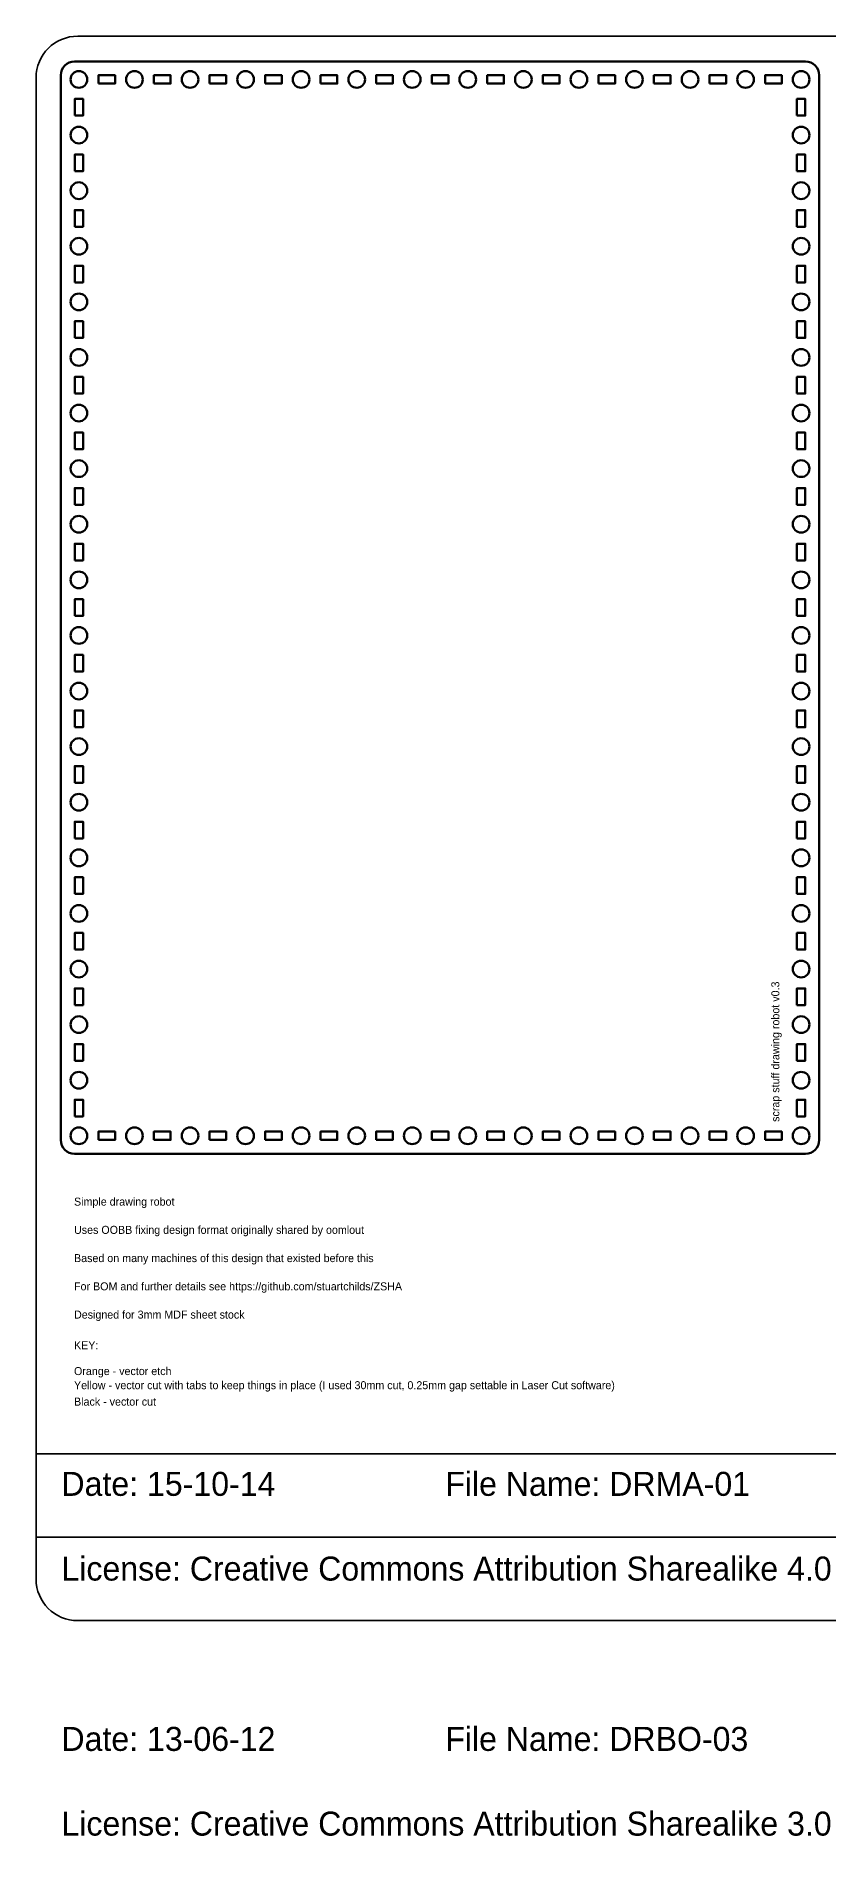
# Model space of a CAD drawing. Header units: inches. Extents: x 15 to 785, y -665 to -15.
# Drawn here: x 15 to 300, y -665 to -15 of the extents above; entities that cross this region are included whole.
import ezdxf

# ---------------------------------------------------------------- set-up
doc = ezdxf.new("R2010")
doc.units = ezdxf.units.IN
doc.header["$MEASUREMENT"] = 0
doc.layers.add('Layer 1', color=7, linetype='Continuous')

# ---------------------------------------------------------------- blocks, each defined once
blk = doc.blocks.new('block 2')
at = {"layer": 'Layer 1', "color": 179, "lineweight": 35, "true_color": 0x231f20}
blk.add_lwpolyline([(785, -555), (15, -555), (15, -525), (785, -525), (785, -555)], dxfattribs=at)
blk.add_open_spline([(785, -570), (785, -578.28), (778.28, -585), (770, -585), (770, -585), (30, -585), (30, -585), (21.72, -585), (15, -578.28), (15, -570), (15, -570), (15, -30), (15, -30), (15, -21.72), (21.72, -15), (30, -15), (30, -15), (770, -15), (770, -15), (778.28, -15), (785, -21.72), (785, -30), (785, -30), (785, -570), (785, -570)], degree=3, knots=[0, 0, 0, 0, 1, 1, 1, 2, 2, 2, 3, 3, 3, 4, 4, 4, 5, 5, 5, 6, 6, 6, 7, 7, 7, 8, 8, 8, 8], dxfattribs=at)

msp = doc.modelspace()

# ---------------------------------------------------------------- linework, layer by layer
at = {"layer": 'Layer 1', "color": 178, "lineweight": 60, "true_color": 0x010101}
for points in [[(37.41, -32.09), (37.41, -29.09), (43.41, -29.09), (43.41, -32.09), (37.41, -32.09)], [(57.41, -32.09), (57.41, -29.09), (63.41, -29.09), (63.41, -32.09), (57.41, -32.09)], [(77.41, -32.09), (77.41, -29.09), (83.41, -29.09), (83.41, -32.09), (77.41, -32.09)], [(97.41, -32.09), (97.41, -29.09), (103.41, -29.09), (103.41, -32.09), (97.41, -32.09)], [(117.41, -32.09), (117.41, -29.09), (123.41, -29.09), (123.41, -32.09), (117.41, -32.09)], [(137.41, -32.09), (137.41, -29.09), (143.41, -29.09), (143.41, -32.09), (137.41, -32.09)], [(157.41, -32.09), (157.41, -29.09), (163.41, -29.09), (163.41, -32.09), (157.41, -32.09)], [(177.41, -32.09), (177.41, -29.09), (183.41, -29.09), (183.41, -32.09), (177.41, -32.09)], [(197.41, -32.09), (197.41, -29.09), (203.41, -29.09), (203.41, -32.09), (197.41, -32.09)], [(217.41, -32.09), (217.41, -29.09), (223.41, -29.09), (223.41, -32.09), (217.41, -32.09)], [(237.41, -32.09), (237.41, -29.09), (243.41, -29.09), (243.41, -32.09), (237.41, -32.09)], [(257.41, -32.09), (257.41, -29.09), (263.41, -29.09), (263.41, -32.09), (257.41, -32.09)], [(277.41, -32.09), (277.41, -29.09), (283.41, -29.09), (283.41, -32.09), (277.41, -32.09)], [(28.91, -43.59), (28.91, -37.59), (31.91, -37.59), (31.91, -43.59), (28.91, -43.59)], [(288.91, -43.59), (288.91, -37.59), (291.91, -37.59), (291.91, -43.59), (288.91, -43.59)], [(28.91, -63.59), (28.91, -57.59), (31.91, -57.59), (31.91, -63.59), (28.91, -63.59)], [(288.91, -63.59), (288.91, -57.59), (291.91, -57.59), (291.91, -63.59), (288.91, -63.59)], [(28.91, -83.59), (28.91, -77.59), (31.91, -77.59), (31.91, -83.59), (28.91, -83.59)], [(288.91, -83.59), (288.91, -77.59), (291.91, -77.59), (291.91, -83.59), (288.91, -83.59)], [(28.91, -103.59), (28.91, -97.59), (31.91, -97.59), (31.91, -103.59), (28.91, -103.59)], [(288.91, -103.59), (288.91, -97.59), (291.91, -97.59), (291.91, -103.59), (288.91, -103.59)], [(28.91, -123.59), (28.91, -117.59), (31.91, -117.59), (31.91, -123.59), (28.91, -123.59)], [(288.91, -123.59), (288.91, -117.59), (291.91, -117.59), (291.91, -123.59), (288.91, -123.59)], [(28.91, -143.59), (28.91, -137.59), (31.91, -137.59), (31.91, -143.59), (28.91, -143.59)], [(288.91, -143.59), (288.91, -137.59), (291.91, -137.59), (291.91, -143.59), (288.91, -143.59)], [(28.91, -163.59), (28.91, -157.59), (31.91, -157.59), (31.91, -163.59), (28.91, -163.59)], [(288.91, -163.59), (288.91, -157.59), (291.91, -157.59), (291.91, -163.59), (288.91, -163.59)], [(28.91, -183.59), (28.91, -177.59), (31.91, -177.59), (31.91, -183.59), (28.91, -183.59)], [(288.91, -183.59), (288.91, -177.59), (291.91, -177.59), (291.91, -183.59), (288.91, -183.59)], [(28.91, -203.59), (28.91, -197.59), (31.91, -197.59), (31.91, -203.59), (28.91, -203.59)], [(288.91, -203.59), (288.91, -197.59), (291.91, -197.59), (291.91, -203.59), (288.91, -203.59)], [(28.91, -223.59), (28.91, -217.59), (31.91, -217.59), (31.91, -223.59), (28.91, -223.59)], [(288.91, -223.59), (288.91, -217.59), (291.91, -217.59), (291.91, -223.59), (288.91, -223.59)], [(28.91, -243.59), (28.91, -237.59), (31.91, -237.59), (31.91, -243.59), (28.91, -243.59)], [(288.91, -243.59), (288.91, -237.59), (291.91, -237.59), (291.91, -243.59), (288.91, -243.59)], [(28.91, -263.59), (28.91, -257.59), (31.91, -257.59), (31.91, -263.59), (28.91, -263.59)], [(288.91, -263.59), (288.91, -257.59), (291.91, -257.59), (291.91, -263.59), (288.91, -263.59)], [(28.91, -283.59), (28.91, -277.59), (31.91, -277.59), (31.91, -283.59), (28.91, -283.59)], [(288.91, -283.59), (288.91, -277.59), (291.91, -277.59), (291.91, -283.59), (288.91, -283.59)], [(28.91, -303.59), (28.91, -297.59), (31.91, -297.59), (31.91, -303.59), (28.91, -303.59)], [(288.91, -303.59), (288.91, -297.59), (291.91, -297.59), (291.91, -303.59), (288.91, -303.59)], [(28.91, -323.59), (28.91, -317.59), (31.91, -317.59), (31.91, -323.59), (28.91, -323.59)], [(288.91, -323.59), (288.91, -317.59), (291.91, -317.59), (291.91, -323.59), (288.91, -323.59)], [(28.91, -343.59), (28.91, -337.59), (31.91, -337.59), (31.91, -343.59), (28.91, -343.59)], [(288.91, -343.59), (288.91, -337.59), (291.91, -337.59), (291.91, -343.59), (288.91, -343.59)], [(28.91, -363.59), (28.91, -357.59), (31.91, -357.59), (31.91, -363.59), (28.91, -363.59)], [(288.91, -363.59), (288.91, -357.59), (291.91, -357.59), (291.91, -363.59), (288.91, -363.59)], [(28.91, -383.59), (28.91, -377.59), (31.91, -377.59), (31.91, -383.59), (28.91, -383.59)], [(288.91, -383.59), (288.91, -377.59), (291.91, -377.59), (291.91, -383.59), (288.91, -383.59)], [(28.91, -403.59), (28.91, -397.59), (31.91, -397.59), (31.91, -403.59), (28.91, -403.59)], [(288.91, -403.59), (288.91, -397.59), (291.91, -397.59), (291.91, -403.59), (288.91, -403.59)], [(37.41, -412.09), (37.41, -409.09), (43.41, -409.09), (43.41, -412.09), (37.41, -412.09)], [(57.41, -412.09), (57.41, -409.09), (63.41, -409.09), (63.41, -412.09), (57.41, -412.09)], [(77.41, -412.09), (77.41, -409.09), (83.41, -409.09), (83.41, -412.09), (77.41, -412.09)], [(97.41, -412.09), (97.41, -409.09), (103.41, -409.09), (103.41, -412.09), (97.41, -412.09)], [(117.41, -412.09), (117.41, -409.09), (123.41, -409.09), (123.41, -412.09), (117.41, -412.09)], [(137.41, -412.09), (137.41, -409.09), (143.41, -409.09), (143.41, -412.09), (137.41, -412.09)], [(157.41, -412.09), (157.41, -409.09), (163.41, -409.09), (163.41, -412.09), (157.41, -412.09)], [(177.41, -412.09), (177.41, -409.09), (183.41, -409.09), (183.41, -412.09), (177.41, -412.09)], [(197.41, -412.09), (197.41, -409.09), (203.41, -409.09), (203.41, -412.09), (197.41, -412.09)], [(217.41, -412.09), (217.41, -409.09), (223.41, -409.09), (223.41, -412.09), (217.41, -412.09)], [(237.41, -412.09), (237.41, -409.09), (243.41, -409.09), (243.41, -412.09), (237.41, -412.09)], [(257.41, -412.09), (257.41, -409.09), (263.41, -409.09), (263.41, -412.09), (257.41, -412.09)], [(277.41, -412.09), (277.41, -409.09), (283.41, -409.09), (283.41, -412.09), (277.41, -412.09)]]:
    msp.add_lwpolyline(points, dxfattribs=at)
for points, knots in [([(23.91, -412.09), (23.91, -412.09), (23.91, -29.09), (23.91, -29.09), (23.91, -26.32), (26.14, -24.09), (28.91, -24.09), (28.91, -24.09), (291.91, -24.09), (291.91, -24.09), (294.68, -24.09), (296.91, -26.32), (296.91, -29.09), (296.91, -29.09), (296.91, -412.09), (296.91, -412.09), (296.91, -414.86), (294.68, -417.09), (291.91, -417.09), (291.91, -417.09), (28.91, -417.09), (28.91, -417.09), (26.14, -417.09), (23.91, -414.86), (23.91, -412.09)], [0, 0, 0, 0, 1, 1, 1, 2, 2, 2, 3, 3, 3, 4, 4, 4, 5, 5, 5, 6, 6, 6, 7, 7, 7, 8, 8, 8, 8]), ([(30.41, -27.59), (32.07, -27.59), (33.41, -28.93), (33.41, -30.59), (33.41, -32.25), (32.07, -33.59), (30.41, -33.59), (28.75, -33.59), (27.41, -32.25), (27.41, -30.59), (27.41, -28.93), (28.75, -27.59), (30.41, -27.59)], [0, 0, 0, 0, 1, 1, 1, 2, 2, 2, 3, 3, 3, 4, 4, 4, 4]), ([(50.41, -27.59), (52.06, -27.59), (53.41, -28.93), (53.41, -30.59), (53.41, -32.25), (52.06, -33.59), (50.41, -33.59), (48.75, -33.59), (47.41, -32.25), (47.41, -30.59), (47.41, -28.93), (48.75, -27.59), (50.41, -27.59)], [0, 0, 0, 0, 1, 1, 1, 2, 2, 2, 3, 3, 3, 4, 4, 4, 4]), ([(70.41, -27.59), (72.06, -27.59), (73.41, -28.93), (73.41, -30.59), (73.41, -32.25), (72.06, -33.59), (70.41, -33.59), (68.75, -33.59), (67.41, -32.25), (67.41, -30.59), (67.41, -28.93), (68.75, -27.59), (70.41, -27.59)], [0, 0, 0, 0, 1, 1, 1, 2, 2, 2, 3, 3, 3, 4, 4, 4, 4]), ([(90.41, -27.59), (92.07, -27.59), (93.41, -28.93), (93.41, -30.59), (93.41, -32.25), (92.07, -33.59), (90.41, -33.59), (88.75, -33.59), (87.41, -32.25), (87.41, -30.59), (87.41, -28.93), (88.75, -27.59), (90.41, -27.59)], [0, 0, 0, 0, 1, 1, 1, 2, 2, 2, 3, 3, 3, 4, 4, 4, 4]), ([(110.41, -27.59), (112.06, -27.59), (113.41, -28.93), (113.41, -30.59), (113.41, -32.25), (112.06, -33.59), (110.41, -33.59), (108.75, -33.59), (107.41, -32.25), (107.41, -30.59), (107.41, -28.93), (108.75, -27.59), (110.41, -27.59)], [0, 0, 0, 0, 1, 1, 1, 2, 2, 2, 3, 3, 3, 4, 4, 4, 4]), ([(130.41, -27.59), (132.06, -27.59), (133.41, -28.93), (133.41, -30.59), (133.41, -32.25), (132.06, -33.59), (130.41, -33.59), (128.75, -33.59), (127.41, -32.25), (127.41, -30.59), (127.41, -28.93), (128.75, -27.59), (130.41, -27.59)], [0, 0, 0, 0, 1, 1, 1, 2, 2, 2, 3, 3, 3, 4, 4, 4, 4]), ([(150.41, -27.59), (152.06, -27.59), (153.41, -28.93), (153.41, -30.59), (153.41, -32.25), (152.06, -33.59), (150.41, -33.59), (148.75, -33.59), (147.41, -32.25), (147.41, -30.59), (147.41, -28.93), (148.75, -27.59), (150.41, -27.59)], [0, 0, 0, 0, 1, 1, 1, 2, 2, 2, 3, 3, 3, 4, 4, 4, 4]), ([(170.41, -27.59), (172.06, -27.59), (173.41, -28.93), (173.41, -30.59), (173.41, -32.25), (172.06, -33.59), (170.41, -33.59), (168.75, -33.59), (167.41, -32.25), (167.41, -30.59), (167.41, -28.93), (168.75, -27.59), (170.41, -27.59)], [0, 0, 0, 0, 1, 1, 1, 2, 2, 2, 3, 3, 3, 4, 4, 4, 4]), ([(190.41, -27.59), (192.07, -27.59), (193.41, -28.93), (193.41, -30.59), (193.41, -32.25), (192.07, -33.59), (190.41, -33.59), (188.75, -33.59), (187.41, -32.25), (187.41, -30.59), (187.41, -28.93), (188.75, -27.59), (190.41, -27.59)], [0, 0, 0, 0, 1, 1, 1, 2, 2, 2, 3, 3, 3, 4, 4, 4, 4]), ([(210.41, -27.59), (212.07, -27.59), (213.41, -28.93), (213.41, -30.59), (213.41, -32.25), (212.07, -33.59), (210.41, -33.59), (208.75, -33.59), (207.41, -32.25), (207.41, -30.59), (207.41, -28.93), (208.75, -27.59), (210.41, -27.59)], [0, 0, 0, 0, 1, 1, 1, 2, 2, 2, 3, 3, 3, 4, 4, 4, 4]), ([(230.41, -27.59), (232.07, -27.59), (233.41, -28.93), (233.41, -30.59), (233.41, -32.25), (232.07, -33.59), (230.41, -33.59), (228.75, -33.59), (227.41, -32.25), (227.41, -30.59), (227.41, -28.93), (228.75, -27.59), (230.41, -27.59)], [0, 0, 0, 0, 1, 1, 1, 2, 2, 2, 3, 3, 3, 4, 4, 4, 4]), ([(250.41, -27.59), (252.07, -27.59), (253.41, -28.93), (253.41, -30.59), (253.41, -32.25), (252.07, -33.59), (250.41, -33.59), (248.75, -33.59), (247.41, -32.25), (247.41, -30.59), (247.41, -28.93), (248.75, -27.59), (250.41, -27.59)], [0, 0, 0, 0, 1, 1, 1, 2, 2, 2, 3, 3, 3, 4, 4, 4, 4]), ([(270.41, -27.59), (272.07, -27.59), (273.41, -28.93), (273.41, -30.59), (273.41, -32.25), (272.07, -33.59), (270.41, -33.59), (268.75, -33.59), (267.41, -32.25), (267.41, -30.59), (267.41, -28.93), (268.75, -27.59), (270.41, -27.59)], [0, 0, 0, 0, 1, 1, 1, 2, 2, 2, 3, 3, 3, 4, 4, 4, 4]), ([(290.41, -27.59), (292.07, -27.59), (293.41, -28.93), (293.41, -30.59), (293.41, -32.25), (292.07, -33.59), (290.41, -33.59), (288.75, -33.59), (287.41, -32.25), (287.41, -30.59), (287.41, -28.93), (288.75, -27.59), (290.41, -27.59)], [0, 0, 0, 0, 1, 1, 1, 2, 2, 2, 3, 3, 3, 4, 4, 4, 4]), ([(30.41, -47.59), (32.07, -47.59), (33.41, -48.93), (33.41, -50.59), (33.41, -52.25), (32.07, -53.59), (30.41, -53.59), (28.75, -53.59), (27.41, -52.25), (27.41, -50.59), (27.41, -48.93), (28.75, -47.59), (30.41, -47.59)], [0, 0, 0, 0, 1, 1, 1, 2, 2, 2, 3, 3, 3, 4, 4, 4, 4]), ([(290.41, -47.59), (292.07, -47.59), (293.41, -48.93), (293.41, -50.59), (293.41, -52.25), (292.07, -53.59), (290.41, -53.59), (288.75, -53.59), (287.41, -52.25), (287.41, -50.59), (287.41, -48.93), (288.75, -47.59), (290.41, -47.59)], [0, 0, 0, 0, 1, 1, 1, 2, 2, 2, 3, 3, 3, 4, 4, 4, 4]), ([(30.41, -67.59), (32.07, -67.59), (33.41, -68.93), (33.41, -70.59), (33.41, -72.25), (32.07, -73.59), (30.41, -73.59), (28.75, -73.59), (27.41, -72.25), (27.41, -70.59), (27.41, -68.93), (28.75, -67.59), (30.41, -67.59)], [0, 0, 0, 0, 1, 1, 1, 2, 2, 2, 3, 3, 3, 4, 4, 4, 4]), ([(290.41, -67.59), (292.07, -67.59), (293.41, -68.93), (293.41, -70.59), (293.41, -72.25), (292.07, -73.59), (290.41, -73.59), (288.75, -73.59), (287.41, -72.25), (287.41, -70.59), (287.41, -68.93), (288.75, -67.59), (290.41, -67.59)], [0, 0, 0, 0, 1, 1, 1, 2, 2, 2, 3, 3, 3, 4, 4, 4, 4]), ([(30.41, -87.59), (32.07, -87.59), (33.41, -88.93), (33.41, -90.59), (33.41, -92.25), (32.07, -93.59), (30.41, -93.59), (28.75, -93.59), (27.41, -92.25), (27.41, -90.59), (27.41, -88.93), (28.75, -87.59), (30.41, -87.59)], [0, 0, 0, 0, 1, 1, 1, 2, 2, 2, 3, 3, 3, 4, 4, 4, 4]), ([(290.41, -87.59), (292.07, -87.59), (293.41, -88.93), (293.41, -90.59), (293.41, -92.25), (292.07, -93.59), (290.41, -93.59), (288.75, -93.59), (287.41, -92.25), (287.41, -90.59), (287.41, -88.93), (288.75, -87.59), (290.41, -87.59)], [0, 0, 0, 0, 1, 1, 1, 2, 2, 2, 3, 3, 3, 4, 4, 4, 4]), ([(30.41, -107.59), (32.07, -107.59), (33.41, -108.93), (33.41, -110.59), (33.41, -112.25), (32.07, -113.59), (30.41, -113.59), (28.75, -113.59), (27.41, -112.25), (27.41, -110.59), (27.41, -108.93), (28.75, -107.59), (30.41, -107.59)], [0, 0, 0, 0, 1, 1, 1, 2, 2, 2, 3, 3, 3, 4, 4, 4, 4]), ([(290.41, -107.59), (292.07, -107.59), (293.41, -108.93), (293.41, -110.59), (293.41, -112.25), (292.07, -113.59), (290.41, -113.59), (288.75, -113.59), (287.41, -112.25), (287.41, -110.59), (287.41, -108.93), (288.75, -107.59), (290.41, -107.59)], [0, 0, 0, 0, 1, 1, 1, 2, 2, 2, 3, 3, 3, 4, 4, 4, 4]), ([(30.41, -127.59), (32.07, -127.59), (33.41, -128.93), (33.41, -130.59), (33.41, -132.25), (32.07, -133.59), (30.41, -133.59), (28.75, -133.59), (27.41, -132.25), (27.41, -130.59), (27.41, -128.93), (28.75, -127.59), (30.41, -127.59)], [0, 0, 0, 0, 1, 1, 1, 2, 2, 2, 3, 3, 3, 4, 4, 4, 4]), ([(290.41, -127.59), (292.07, -127.59), (293.41, -128.93), (293.41, -130.59), (293.41, -132.25), (292.07, -133.59), (290.41, -133.59), (288.75, -133.59), (287.41, -132.25), (287.41, -130.59), (287.41, -128.93), (288.75, -127.59), (290.41, -127.59)], [0, 0, 0, 0, 1, 1, 1, 2, 2, 2, 3, 3, 3, 4, 4, 4, 4]), ([(30.41, -147.59), (32.07, -147.59), (33.41, -148.93), (33.41, -150.59), (33.41, -152.25), (32.07, -153.59), (30.41, -153.59), (28.75, -153.59), (27.41, -152.25), (27.41, -150.59), (27.41, -148.93), (28.75, -147.59), (30.41, -147.59)], [0, 0, 0, 0, 1, 1, 1, 2, 2, 2, 3, 3, 3, 4, 4, 4, 4]), ([(290.41, -147.59), (292.07, -147.59), (293.41, -148.93), (293.41, -150.59), (293.41, -152.25), (292.07, -153.59), (290.41, -153.59), (288.75, -153.59), (287.41, -152.25), (287.41, -150.59), (287.41, -148.93), (288.75, -147.59), (290.41, -147.59)], [0, 0, 0, 0, 1, 1, 1, 2, 2, 2, 3, 3, 3, 4, 4, 4, 4]), ([(30.41, -167.59), (32.07, -167.59), (33.41, -168.93), (33.41, -170.59), (33.41, -172.25), (32.07, -173.59), (30.41, -173.59), (28.75, -173.59), (27.41, -172.25), (27.41, -170.59), (27.41, -168.93), (28.75, -167.59), (30.41, -167.59)], [0, 0, 0, 0, 1, 1, 1, 2, 2, 2, 3, 3, 3, 4, 4, 4, 4]), ([(290.41, -167.59), (292.07, -167.59), (293.41, -168.93), (293.41, -170.59), (293.41, -172.25), (292.07, -173.59), (290.41, -173.59), (288.75, -173.59), (287.41, -172.25), (287.41, -170.59), (287.41, -168.93), (288.75, -167.59), (290.41, -167.59)], [0, 0, 0, 0, 1, 1, 1, 2, 2, 2, 3, 3, 3, 4, 4, 4, 4]), ([(30.41, -187.59), (32.07, -187.59), (33.41, -188.93), (33.41, -190.59), (33.41, -192.25), (32.07, -193.59), (30.41, -193.59), (28.75, -193.59), (27.41, -192.25), (27.41, -190.59), (27.41, -188.93), (28.75, -187.59), (30.41, -187.59)], [0, 0, 0, 0, 1, 1, 1, 2, 2, 2, 3, 3, 3, 4, 4, 4, 4]), ([(290.41, -187.59), (292.07, -187.59), (293.41, -188.93), (293.41, -190.59), (293.41, -192.25), (292.07, -193.59), (290.41, -193.59), (288.75, -193.59), (287.41, -192.25), (287.41, -190.59), (287.41, -188.93), (288.75, -187.59), (290.41, -187.59)], [0, 0, 0, 0, 1, 1, 1, 2, 2, 2, 3, 3, 3, 4, 4, 4, 4]), ([(30.41, -207.59), (32.07, -207.59), (33.41, -208.93), (33.41, -210.59), (33.41, -212.25), (32.07, -213.59), (30.41, -213.59), (28.75, -213.59), (27.41, -212.25), (27.41, -210.59), (27.41, -208.93), (28.75, -207.59), (30.41, -207.59)], [0, 0, 0, 0, 1, 1, 1, 2, 2, 2, 3, 3, 3, 4, 4, 4, 4]), ([(290.41, -207.59), (292.07, -207.59), (293.41, -208.93), (293.41, -210.59), (293.41, -212.25), (292.07, -213.59), (290.41, -213.59), (288.75, -213.59), (287.41, -212.25), (287.41, -210.59), (287.41, -208.93), (288.75, -207.59), (290.41, -207.59)], [0, 0, 0, 0, 1, 1, 1, 2, 2, 2, 3, 3, 3, 4, 4, 4, 4]), ([(30.41, -227.59), (32.07, -227.59), (33.41, -228.93), (33.41, -230.59), (33.41, -232.25), (32.07, -233.59), (30.41, -233.59), (28.75, -233.59), (27.41, -232.25), (27.41, -230.59), (27.41, -228.93), (28.75, -227.59), (30.41, -227.59)], [0, 0, 0, 0, 1, 1, 1, 2, 2, 2, 3, 3, 3, 4, 4, 4, 4]), ([(290.41, -227.59), (292.07, -227.59), (293.41, -228.93), (293.41, -230.59), (293.41, -232.25), (292.07, -233.59), (290.41, -233.59), (288.75, -233.59), (287.41, -232.25), (287.41, -230.59), (287.41, -228.93), (288.75, -227.59), (290.41, -227.59)], [0, 0, 0, 0, 1, 1, 1, 2, 2, 2, 3, 3, 3, 4, 4, 4, 4]), ([(30.41, -247.59), (32.07, -247.59), (33.41, -248.93), (33.41, -250.59), (33.41, -252.25), (32.07, -253.59), (30.41, -253.59), (28.75, -253.59), (27.41, -252.25), (27.41, -250.59), (27.41, -248.93), (28.75, -247.59), (30.41, -247.59)], [0, 0, 0, 0, 1, 1, 1, 2, 2, 2, 3, 3, 3, 4, 4, 4, 4]), ([(290.41, -247.59), (292.07, -247.59), (293.41, -248.93), (293.41, -250.59), (293.41, -252.25), (292.07, -253.59), (290.41, -253.59), (288.75, -253.59), (287.41, -252.25), (287.41, -250.59), (287.41, -248.93), (288.75, -247.59), (290.41, -247.59)], [0, 0, 0, 0, 1, 1, 1, 2, 2, 2, 3, 3, 3, 4, 4, 4, 4]), ([(30.41, -267.59), (32.07, -267.59), (33.41, -268.93), (33.41, -270.59), (33.41, -272.25), (32.07, -273.59), (30.41, -273.59), (28.75, -273.59), (27.41, -272.25), (27.41, -270.59), (27.41, -268.93), (28.75, -267.59), (30.41, -267.59)], [0, 0, 0, 0, 1, 1, 1, 2, 2, 2, 3, 3, 3, 4, 4, 4, 4]), ([(290.41, -267.59), (292.07, -267.59), (293.41, -268.93), (293.41, -270.59), (293.41, -272.25), (292.07, -273.59), (290.41, -273.59), (288.75, -273.59), (287.41, -272.25), (287.41, -270.59), (287.41, -268.93), (288.75, -267.59), (290.41, -267.59)], [0, 0, 0, 0, 1, 1, 1, 2, 2, 2, 3, 3, 3, 4, 4, 4, 4]), ([(30.41, -287.59), (32.07, -287.59), (33.41, -288.93), (33.41, -290.59), (33.41, -292.25), (32.07, -293.59), (30.41, -293.59), (28.75, -293.59), (27.41, -292.25), (27.41, -290.59), (27.41, -288.93), (28.75, -287.59), (30.41, -287.59)], [0, 0, 0, 0, 1, 1, 1, 2, 2, 2, 3, 3, 3, 4, 4, 4, 4]), ([(290.41, -287.59), (292.07, -287.59), (293.41, -288.93), (293.41, -290.59), (293.41, -292.25), (292.07, -293.59), (290.41, -293.59), (288.75, -293.59), (287.41, -292.25), (287.41, -290.59), (287.41, -288.93), (288.75, -287.59), (290.41, -287.59)], [0, 0, 0, 0, 1, 1, 1, 2, 2, 2, 3, 3, 3, 4, 4, 4, 4]), ([(30.41, -307.59), (32.07, -307.59), (33.41, -308.93), (33.41, -310.59), (33.41, -312.25), (32.07, -313.59), (30.41, -313.59), (28.75, -313.59), (27.41, -312.25), (27.41, -310.59), (27.41, -308.93), (28.75, -307.59), (30.41, -307.59)], [0, 0, 0, 0, 1, 1, 1, 2, 2, 2, 3, 3, 3, 4, 4, 4, 4]), ([(290.41, -307.59), (292.07, -307.59), (293.41, -308.93), (293.41, -310.59), (293.41, -312.25), (292.07, -313.59), (290.41, -313.59), (288.75, -313.59), (287.41, -312.25), (287.41, -310.59), (287.41, -308.93), (288.75, -307.59), (290.41, -307.59)], [0, 0, 0, 0, 1, 1, 1, 2, 2, 2, 3, 3, 3, 4, 4, 4, 4]), ([(30.41, -327.59), (32.07, -327.59), (33.41, -328.93), (33.41, -330.59), (33.41, -332.25), (32.07, -333.59), (30.41, -333.59), (28.75, -333.59), (27.41, -332.25), (27.41, -330.59), (27.41, -328.93), (28.75, -327.59), (30.41, -327.59)], [0, 0, 0, 0, 1, 1, 1, 2, 2, 2, 3, 3, 3, 4, 4, 4, 4]), ([(290.41, -327.59), (292.07, -327.59), (293.41, -328.93), (293.41, -330.59), (293.41, -332.25), (292.07, -333.59), (290.41, -333.59), (288.75, -333.59), (287.41, -332.25), (287.41, -330.59), (287.41, -328.93), (288.75, -327.59), (290.41, -327.59)], [0, 0, 0, 0, 1, 1, 1, 2, 2, 2, 3, 3, 3, 4, 4, 4, 4]), ([(30.41, -347.59), (32.07, -347.59), (33.41, -348.93), (33.41, -350.59), (33.41, -352.25), (32.07, -353.59), (30.41, -353.59), (28.75, -353.59), (27.41, -352.25), (27.41, -350.59), (27.41, -348.93), (28.75, -347.59), (30.41, -347.59)], [0, 0, 0, 0, 1, 1, 1, 2, 2, 2, 3, 3, 3, 4, 4, 4, 4]), ([(290.41, -347.59), (292.07, -347.59), (293.41, -348.93), (293.41, -350.59), (293.41, -352.25), (292.07, -353.59), (290.41, -353.59), (288.75, -353.59), (287.41, -352.25), (287.41, -350.59), (287.41, -348.93), (288.75, -347.59), (290.41, -347.59)], [0, 0, 0, 0, 1, 1, 1, 2, 2, 2, 3, 3, 3, 4, 4, 4, 4]), ([(30.41, -367.59), (32.07, -367.59), (33.41, -368.93), (33.41, -370.59), (33.41, -372.25), (32.07, -373.59), (30.41, -373.59), (28.75, -373.59), (27.41, -372.25), (27.41, -370.59), (27.41, -368.93), (28.75, -367.59), (30.41, -367.59)], [0, 0, 0, 0, 1, 1, 1, 2, 2, 2, 3, 3, 3, 4, 4, 4, 4]), ([(290.41, -367.59), (292.07, -367.59), (293.41, -368.93), (293.41, -370.59), (293.41, -372.25), (292.07, -373.59), (290.41, -373.59), (288.75, -373.59), (287.41, -372.25), (287.41, -370.59), (287.41, -368.93), (288.75, -367.59), (290.41, -367.59)], [0, 0, 0, 0, 1, 1, 1, 2, 2, 2, 3, 3, 3, 4, 4, 4, 4]), ([(30.41, -387.59), (32.07, -387.59), (33.41, -388.93), (33.41, -390.59), (33.41, -392.25), (32.07, -393.59), (30.41, -393.59), (28.75, -393.59), (27.41, -392.25), (27.41, -390.59), (27.41, -388.93), (28.75, -387.59), (30.41, -387.59)], [0, 0, 0, 0, 1, 1, 1, 2, 2, 2, 3, 3, 3, 4, 4, 4, 4]), ([(290.41, -387.59), (292.07, -387.59), (293.41, -388.93), (293.41, -390.59), (293.41, -392.25), (292.07, -393.59), (290.41, -393.59), (288.75, -393.59), (287.41, -392.25), (287.41, -390.59), (287.41, -388.93), (288.75, -387.59), (290.41, -387.59)], [0, 0, 0, 0, 1, 1, 1, 2, 2, 2, 3, 3, 3, 4, 4, 4, 4]), ([(30.41, -407.59), (32.07, -407.59), (33.41, -408.93), (33.41, -410.59), (33.41, -412.25), (32.07, -413.59), (30.41, -413.59), (28.75, -413.59), (27.41, -412.25), (27.41, -410.59), (27.41, -408.93), (28.75, -407.59), (30.41, -407.59)], [0, 0, 0, 0, 1, 1, 1, 2, 2, 2, 3, 3, 3, 4, 4, 4, 4]), ([(50.41, -407.59), (52.06, -407.59), (53.41, -408.93), (53.41, -410.59), (53.41, -412.25), (52.06, -413.59), (50.41, -413.59), (48.75, -413.59), (47.41, -412.25), (47.41, -410.59), (47.41, -408.93), (48.75, -407.59), (50.41, -407.59)], [0, 0, 0, 0, 1, 1, 1, 2, 2, 2, 3, 3, 3, 4, 4, 4, 4]), ([(70.41, -407.59), (72.06, -407.59), (73.41, -408.93), (73.41, -410.59), (73.41, -412.25), (72.06, -413.59), (70.41, -413.59), (68.75, -413.59), (67.41, -412.25), (67.41, -410.59), (67.41, -408.93), (68.75, -407.59), (70.41, -407.59)], [0, 0, 0, 0, 1, 1, 1, 2, 2, 2, 3, 3, 3, 4, 4, 4, 4]), ([(90.41, -407.59), (92.07, -407.59), (93.41, -408.93), (93.41, -410.59), (93.41, -412.25), (92.07, -413.59), (90.41, -413.59), (88.75, -413.59), (87.41, -412.25), (87.41, -410.59), (87.41, -408.93), (88.75, -407.59), (90.41, -407.59)], [0, 0, 0, 0, 1, 1, 1, 2, 2, 2, 3, 3, 3, 4, 4, 4, 4]), ([(110.41, -407.59), (112.06, -407.59), (113.41, -408.93), (113.41, -410.59), (113.41, -412.25), (112.06, -413.59), (110.41, -413.59), (108.75, -413.59), (107.41, -412.25), (107.41, -410.59), (107.41, -408.93), (108.75, -407.59), (110.41, -407.59)], [0, 0, 0, 0, 1, 1, 1, 2, 2, 2, 3, 3, 3, 4, 4, 4, 4]), ([(130.41, -407.59), (132.06, -407.59), (133.41, -408.93), (133.41, -410.59), (133.41, -412.25), (132.06, -413.59), (130.41, -413.59), (128.75, -413.59), (127.41, -412.25), (127.41, -410.59), (127.41, -408.93), (128.75, -407.59), (130.41, -407.59)], [0, 0, 0, 0, 1, 1, 1, 2, 2, 2, 3, 3, 3, 4, 4, 4, 4]), ([(150.41, -407.59), (152.06, -407.59), (153.41, -408.93), (153.41, -410.59), (153.41, -412.25), (152.06, -413.59), (150.41, -413.59), (148.75, -413.59), (147.41, -412.25), (147.41, -410.59), (147.41, -408.93), (148.75, -407.59), (150.41, -407.59)], [0, 0, 0, 0, 1, 1, 1, 2, 2, 2, 3, 3, 3, 4, 4, 4, 4]), ([(170.41, -407.59), (172.06, -407.59), (173.41, -408.93), (173.41, -410.59), (173.41, -412.25), (172.06, -413.59), (170.41, -413.59), (168.75, -413.59), (167.41, -412.25), (167.41, -410.59), (167.41, -408.93), (168.75, -407.59), (170.41, -407.59)], [0, 0, 0, 0, 1, 1, 1, 2, 2, 2, 3, 3, 3, 4, 4, 4, 4]), ([(190.41, -407.59), (192.07, -407.59), (193.41, -408.93), (193.41, -410.59), (193.41, -412.25), (192.07, -413.59), (190.41, -413.59), (188.75, -413.59), (187.41, -412.25), (187.41, -410.59), (187.41, -408.93), (188.75, -407.59), (190.41, -407.59)], [0, 0, 0, 0, 1, 1, 1, 2, 2, 2, 3, 3, 3, 4, 4, 4, 4]), ([(210.41, -407.59), (212.07, -407.59), (213.41, -408.93), (213.41, -410.59), (213.41, -412.25), (212.07, -413.59), (210.41, -413.59), (208.75, -413.59), (207.41, -412.25), (207.41, -410.59), (207.41, -408.93), (208.75, -407.59), (210.41, -407.59)], [0, 0, 0, 0, 1, 1, 1, 2, 2, 2, 3, 3, 3, 4, 4, 4, 4]), ([(230.41, -407.59), (232.07, -407.59), (233.41, -408.93), (233.41, -410.59), (233.41, -412.25), (232.07, -413.59), (230.41, -413.59), (228.75, -413.59), (227.41, -412.25), (227.41, -410.59), (227.41, -408.93), (228.75, -407.59), (230.41, -407.59)], [0, 0, 0, 0, 1, 1, 1, 2, 2, 2, 3, 3, 3, 4, 4, 4, 4]), ([(250.41, -407.59), (252.07, -407.59), (253.41, -408.93), (253.41, -410.59), (253.41, -412.25), (252.07, -413.59), (250.41, -413.59), (248.75, -413.59), (247.41, -412.25), (247.41, -410.59), (247.41, -408.93), (248.75, -407.59), (250.41, -407.59)], [0, 0, 0, 0, 1, 1, 1, 2, 2, 2, 3, 3, 3, 4, 4, 4, 4]), ([(270.41, -407.59), (272.07, -407.59), (273.41, -408.93), (273.41, -410.59), (273.41, -412.25), (272.07, -413.59), (270.41, -413.59), (268.75, -413.59), (267.41, -412.25), (267.41, -410.59), (267.41, -408.93), (268.75, -407.59), (270.41, -407.59)], [0, 0, 0, 0, 1, 1, 1, 2, 2, 2, 3, 3, 3, 4, 4, 4, 4]), ([(290.41, -407.59), (292.07, -407.59), (293.41, -408.93), (293.41, -410.59), (293.41, -412.25), (292.07, -413.59), (290.41, -413.59), (288.75, -413.59), (287.41, -412.25), (287.41, -410.59), (287.41, -408.93), (288.75, -407.59), (290.41, -407.59)], [0, 0, 0, 0, 1, 1, 1, 2, 2, 2, 3, 3, 3, 4, 4, 4, 4])]:
    msp.add_open_spline(points, degree=3, knots=knots, dxfattribs=at)

# ---------------------------------------------------------------- block references
at = {"layer": 'Layer 1'}
msp.add_blockref('block 2', (0, 0), dxfattribs=at)

# ---------------------------------------------------------------- texts
at = {"layer": 'Layer 1', "color": 179, "true_color": 0x231f20, "insert": (283.44, -405.58), "char_height": 2.8787, "attachment_point": 7, "rotation": 90}
msp.add_mtext('\\fEng_HelvLine Normal|b0|i0|c0|p34;\\W1;scrap stuff drawing robot v0.3', dxfattribs=at)
at = {"layer": 'Layer 1', "color": 179, "true_color": 0x231f20, "attachment_point": 7}
for s, insert, char_height in [('\\fEng_HelvLine Normal|b0|i0|c0|p34;\\W1;Simple drawing robot', (28.65, -436.57), 2.8787), ('\\fEng_HelvLine Normal|b0|i0|c0|p34;\\W1;Uses OOBB fixing design format originally shared by oomlout', (28.65, -446.73), 2.8787), ('\\fEng_HelvLine Normal|b0|i0|c0|p34;\\W1;Based on many machines of this design that existed before this', (28.65, -456.89), 2.87867), ('\\fEng_HelvLine Normal|b0|i0|c0|p34;\\W1;For BOM and further details see https://github.com/stuartchilds/ZSHA', (28.65, -467.05), 2.87867), ('\\fEng_HelvLine Normal|b0|i0|c0|p34;\\W1;Designed for 3mm MDF sheet stock', (28.65, -477.21), 2.8787), ('\\fEng_HelvLine Normal|b0|i0|c0|p34;\\W1;KEY:', (28.65, -487.37), 2.8787), ('\\fEng_HelvLine Normal|b0|i0|c0|p34;\\W1;Orange - vector etch', (28.65, -497.53), 2.8787), ('\\fEng_HelvLine Normal|b0|i0|c0|p34;\\W1;Yellow - vector cut with tabs to keep things in place (I used 30mm cut, 0.25mm gap settable in Laser Cut software)', (28.65, -502.61), 2.87867), ('\\fEng_HelvLine Normal|b0|i0|c0|p34;\\W1;Black - vector cut', (28.65, -507.69), 2.8787), ('\\fEng_HelvLine Normal|b0|i0|c0|p34;\\W1;Date: 15-10-14^I^IFile Name: DRMA-01^I^IVersion:^I^IContributor: Stuart Childs stuchilds\\fMyriad Pro|b0|i0|c0|p34;@\\fEng_HelvLine Normal|b0|i0|c0|p34;gmail.com^I^I', (24.12, -542.71), 8.636), ('\\fEng_HelvLine Normal|b0|i0|c0|p34;\\W1;License: Creative Commons Attribution Sharealike 4.0 Unported^I^I', (24.12, -573.19), 8.636), ('\\fEng_HelvLine Normal|b0|i0|c0|p34;\\W1;Date: 13-06-12^I^IFile Name: DRBO-03^I^IVersion:^I^IContributor: Stuart Childs stuchilds\\fMyriad Pro|b0|i0|c0|p34;@\\fEng_HelvLine Normal|b0|i0|c0|p34;gmail.com^I^I', (24.12, -634.46), 8.636), ('\\fEng_HelvLine Normal|b0|i0|c0|p34;\\W1;License: Creative Commons Attribution Sharealike 3.0 Unported^I^I', (24.12, -664.94), 8.636)]:
    msp.add_mtext(s, dxfattribs=dict(at, insert=insert, char_height=char_height))

doc.saveas('drawing.dxf')
